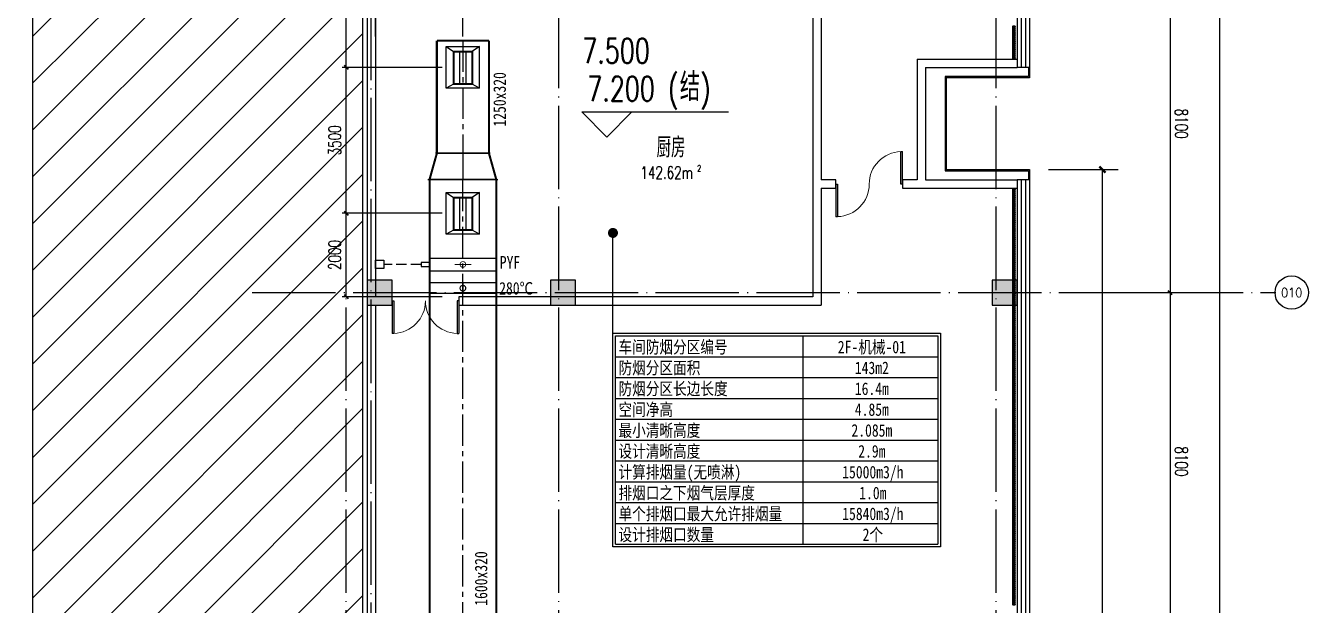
# Model space of a CAD drawing. Extents: x -555607 to 460190, y 498714 to 1664455.
# Drawn here: x -92148 to -61365, y 808120 to 822020 of the extents above; entities that cross this region are included whole.
import ezdxf
from ezdxf.enums import TextEntityAlignment as Align

# ---------------------------------------------------------------- set-up
doc = ezdxf.new("R2010")
doc.units = 0
doc.header["$LTSCALE"] = 1000
doc.header["$MEASUREMENT"] = 0
for name, pattern in [('CENTER2', [1.125, 0.75, -0.125, 0.125, -0.125]), ('DASH', [0.35, 0.25, -0.1]), ('DOTE', [2.42, 2, -0.2, 0.02, -0.2])]:
    doc.linetypes.add(name, pattern=pattern)
doc.layers.get('Defpoints').update_dxf_attribs({"color": 210})
for name, color, linetype in [('A-AXIS-D', 1, 'Continuous'), ('A-AXIS-DOTE', 14, 'DOTE'), ('A-AXIS-SYMB', 3, 'Continuous'), ('A-CURTAIN', 134, 'Continuous'), ('A-HATCH-2', 251, 'Continuous'), ('A-HRAIL', 250, 'Continuous'), ('A-WINDOW', 8, 'Continuous'), ('A-防火门窗', 8, 'Continuous'), ('AS-COLN', 6, 'Continuous'), ('AS-WALL', 40, 'Continuous'), ('CURTWALL', 4, 'Continuous'), ('DUCT-暖通风中心线', 5, 'CENTER2'), ('DUCT-暖通风法兰', 2, 'Continuous'), ('DUCT-暖通风管', 7, 'Continuous'), ('DUCT-暖通风管端线', 2, 'Continuous'), ('PUB_HATCH', 8, 'Continuous'), ('TH_DIM', 3, 'Continuous'), ('建-房间', 7, 'Continuous'), ('建-标高', 3, 'Continuous'), ('暖通', 7, 'Continuous')]:
    doc.layers.add(name, color=color, linetype=linetype)
doc.styles.add('-黑体', font='simhei.ttf', dxfattribs={"width": 0.8})
doc.styles.add('_TCH_AXIS', font='COMPLEX', dxfattribs={"bigfont": 'GBCBIG'})
doc.styles.add('_TCH_DIM_T3', font='SIMPLEX', dxfattribs={"width": 0.705882, "bigfont": 'GBCBIG'})
doc.styles.add('A-AREA', font='SIMPLEX', dxfattribs={"bigfont": 'GBCBIG'})
doc.styles.add('A-DIM_T3', font='SIMPLEX', dxfattribs={"width": 0.705882, "bigfont": 'GBCBIG'})
doc.styles.add('A-STANDARD', font='SIMPLEX', dxfattribs={"bigfont": 'GBCBIG'})
doc.styles.add('图框宋体', font='', dxfattribs={"width": 0.75})
doc.styles.get('图框宋体').set_extended_font_data('SimSun')
doc.dimstyles.new('_TCH_ARCH&&100', dxfattribs={"dimtxt": 297.5, "dimasz": 100, "dimexe": 100, "dimexo": 100, "dimgap": 126.25, "dimtad": 1, "dimdec": 0, "dimzin": 0, "dimdsep": 46, "dimtxsty": '_TCH_DIM_T3', "dimblk": 'ARCHTICK', "dimcen": 0.09, "dimclrt": 7, "dimazin": 2, "dimtfac": 1, "dimtdec": 0, "dimtix": 1, "dimtmove": 2, "dimatfit": 3, "dimfxl": 100, "dimtolj": 1, "dimtzin": 0, "dimarcsym": 0})
doc.dimstyles.new('_TCH_ARCH&&150', dxfattribs={"dimtxt": 446.25, "dimasz": 150, "dimexe": 375, "dimexo": 450, "dimgap": 150, "dimtad": 1, "dimdec": 0, "dimzin": 0, "dimdsep": 46, "dimtxsty": '_TCH_DIM_T3', "dimblk": 'ARCHTICK', "dimcen": 0.09, "dimclrt": 7, "dimazin": 2, "dimtfac": 1, "dimtdec": 0, "dimtix": 1, "dimtmove": 2, "dimatfit": 3, "dimfxl": 1, "dimtolj": 1, "dimtzin": 0, "dimarcsym": 0})
doc.dimstyles.new('A-DIM&&100', dxfattribs={"dimtxt": 297.5, "dimasz": 100, "dimexe": 100, "dimexo": 100, "dimgap": 126.25, "dimtad": 1, "dimdec": 0, "dimzin": 0, "dimdsep": 46, "dimtxsty": 'A-DIM_T3', "dimblk": 'ARCHTICK', "dimcen": 0.09, "dimclrt": 7, "dimazin": 2, "dimtfac": 1, "dimtdec": 0, "dimtix": 1, "dimtmove": 2, "dimatfit": 3, "dimfxl": 1, "dimtolj": 1, "dimtzin": 0, "dimarcsym": 0})

# ---------------------------------------------------------------- blocks, each defined once
blk = doc.blocks.new('_ArchTick')
at = {"color": 0, "linetype": 'ByBlock', "const_width": 0.4}
blk.add_lwpolyline([(-0.5, -0.5), (0.5, 0.5)], dxfattribs=at)
blk = doc.blocks.new('*D168')
at = {"layer": 'A-AXIS-D', "color": 0, "lineweight": -2, "transparency": 16777216}
for p, q in [((-65371, 832520), (-63395, 832520)), ((-63495, 832520), (-63495, 741120)), ((-65371, 741120), (-63395, 741120))]:
    blk.add_line(p, q, dxfattribs=at)
at = {"layer": 'Defpoints', "color": 0, "transparency": 16777216}
for p in [(-65471, 832520), (-65471, 741120), (-63495, 741120)]:
    blk.add_point(p, dxfattribs=at)
at = {"layer": 'A-AXIS-D', "color": 0, "lineweight": -2, "transparency": 16777216, "xscale": 100, "yscale": 100, "zscale": 100}
for p, rotation in [((-63495, 832520), 90), ((-63495, 741120), 270)]:
    blk.add_blockref('_ArchTick', p, dxfattribs=dict(at, rotation=rotation))
at = {"layer": 'A-AXIS-D', "color": 7, "transparency": 16777216, "insert": (-63220, 786820), "char_height": 297.5, "attachment_point": 5, "rotation": 270, "style": '_TCH_DIM_T3'}
blk.add_mtext('\\A1;91400', dxfattribs=at)
blk = doc.blocks.new('*D188')
at = {"layer": 'A-AXIS-D', "color": 0, "lineweight": -2, "transparency": 16777216}
for p, q in [((-65371, 823720), (-64584, 823720)), ((-64684, 823720), (-64684, 815620)), ((-65371, 815620), (-64584, 815620))]:
    blk.add_line(p, q, dxfattribs=at)
at = {"layer": 'Defpoints', "color": 0, "transparency": 16777216}
for p in [(-65471, 823720), (-65471, 815620), (-64684, 815620)]:
    blk.add_point(p, dxfattribs=at)
at = {"layer": 'A-AXIS-D', "color": 0, "lineweight": -2, "transparency": 16777216, "xscale": 100, "yscale": 100, "zscale": 100}
for p, rotation in [((-64684, 823720), 90), ((-64684, 815620), 270)]:
    blk.add_blockref('_ArchTick', p, dxfattribs=dict(at, rotation=rotation))
at = {"layer": 'A-AXIS-D', "color": 7, "transparency": 16777216, "insert": (-64409, 819670), "char_height": 297.5, "attachment_point": 5, "rotation": 270, "style": 'A-DIM_T3'}
blk.add_mtext('\\A1;8100', dxfattribs=at)
blk = doc.blocks.new('*D189')
at = {"layer": 'A-AXIS-D', "color": 0, "lineweight": -2, "transparency": 16777216}
for p, q in [((-65371, 815620), (-64584, 815620)), ((-64684, 815620), (-64684, 807520)), ((-65371, 807520), (-64584, 807520))]:
    blk.add_line(p, q, dxfattribs=at)
at = {"layer": 'Defpoints', "color": 0, "transparency": 16777216}
for p in [(-65471, 815620), (-65471, 807520), (-64684, 807520)]:
    blk.add_point(p, dxfattribs=at)
at = {"layer": 'A-AXIS-D', "color": 0, "lineweight": -2, "transparency": 16777216, "xscale": 100, "yscale": 100, "zscale": 100}
for p, rotation in [((-64684, 815620), 90), ((-64684, 807520), 270)]:
    blk.add_blockref('_ArchTick', p, dxfattribs=dict(at, rotation=rotation))
at = {"layer": 'A-AXIS-D', "color": 7, "transparency": 16777216, "insert": (-64409, 811570), "char_height": 297.5, "attachment_point": 5, "rotation": 270, "style": 'A-DIM_T3'}
blk.add_mtext('\\A1;8100', dxfattribs=at)
blk = doc.blocks.new('$DorLib2D$00000015')
for p, q in [((0.475, 0), (0.475, 0.4875)), ((0.475, 0.4875), (0.5, 0.4875)), ((0.5, 0), (0.5, 0.4875)), ((-0.5, 0), (-0.5, -0.4875)), ((-0.5, 0), (-0.475, 0)), ((-0.475, 0), (-0.475, -0.4875)), ((0.5, 0), (0.475, 0)), ((-0.475, -0.4875), (-0.5, -0.4875))]:
    blk.add_line(p, q)
at = {"lineweight": 13}
for centre, start, end in [((0.4875, 0), 91.46928, 180), ((-0.4875, 0), 271.46928, 0)]:
    blk.add_arc(centre, 0.4875, start, end, dxfattribs=at)
blk = doc.blocks.new('99平面图例外参$0$$LinePat$圆环')
for points in [[(0, 150), (300, 150)], [(0, 0), (300, 0)], [(0, -150), (300, -150)]]:
    blk.add_lwpolyline(points)
at = {"color": 0}
blk.add_circle((150, 0), 150, dxfattribs=at)
blk = doc.blocks.new('$DorLib2D$00000002')
for p, q in [((-0.5, 0), (-0.5, 0.4875)), ((-0.475, 0.4875), (-0.5, 0.4875)), ((-0.475, 0), (-0.475, 0.4875)), ((0.475, 0), (0.475, 0.4875)), ((0.475, 0.4875), (0.5, 0.4875)), ((0.5, 0), (0.5, 0.4875)), ((-0.5, 0), (-0.475, 0)), ((0.5, 0), (0.475, 0))]:
    blk.add_line(p, q)
at = {"lineweight": 13}
for centre, start, end in [((-0.4875, 0), 0, 88.53072), ((0.4875, 0), 91.46928, 180)]:
    blk.add_arc(centre, 0.4875, start, end, dxfattribs=at)
blk = doc.blocks.new('$风口$00000108')
for p, q in [((-250, 135), (-190, 75)), ((-250, -135), (-250, 135)), ((250, 135), (200, 75)), ((250, 135), (250, -135)), ((200, 25), (-190, 25)), ((-250, -135), (-190, -75)), ((200, -25), (-190, -25)), ((200, -75), (250, -135)), ((250, -135), (-250, -135))]:
    blk.add_line(p, q)
at = {"linetype": 'Continuous'}
blk.add_line((250, 135), (-250, 135), dxfattribs=at)
at = {"lineweight": 40}
for p, q in [((-190, 75), (200, 75)), ((-190, -75), (-190, 75)), ((200, 75), (200, -75)), ((-190, -75), (200, -75))]:
    blk.add_line(p, q, dxfattribs=at)
blk = doc.blocks.new('*D558')
at = {"layer": 'Defpoints', "color": 0, "transparency": 16777216}
for p in [(-81654, 822697), (-83754, 821660), (-81654, 821660)]:
    blk.add_point(p, dxfattribs=at)
at = {"layer": 'TH_DIM', "color": 0, "lineweight": -2, "transparency": 16777216}
for p, q in [((-83754, 821760), (-83754, 822797)), ((-83754, 822697), (-81654, 822697)), ((-81654, 821760), (-81654, 822797))]:
    blk.add_line(p, q, dxfattribs=at)
at = {"layer": 'TH_DIM', "color": 0, "lineweight": -2, "transparency": 16777216, "xscale": 100, "yscale": 100, "zscale": 100, "rotation": 180}
blk.add_blockref('_ArchTick', (-83754, 822697), dxfattribs=at)
at = {"layer": 'TH_DIM', "color": 0, "lineweight": -2, "transparency": 16777216, "xscale": 100, "yscale": 100, "zscale": 100}
blk.add_blockref('_ArchTick', (-81654, 822697), dxfattribs=at)
at = {"layer": 'TH_DIM', "color": 7, "transparency": 16777216, "insert": (-82704, 822972), "char_height": 297.5, "attachment_point": 5, "style": '_TCH_DIM_T3'}
blk.add_mtext('\\A1;2100', dxfattribs=at)
blk = doc.blocks.new('*D559')
at = {"layer": 'Defpoints', "color": 0, "transparency": 16777216}
for p in [(-84454, 821020), (-82054, 821020), (-82054, 817520)]:
    blk.add_point(p, dxfattribs=at)
at = {"layer": 'TH_DIM', "color": 0, "lineweight": -2, "transparency": 16777216}
for p, q in [((-82154, 821020), (-84554, 821020)), ((-84454, 817520), (-84454, 821020)), ((-82154, 817520), (-84554, 817520))]:
    blk.add_line(p, q, dxfattribs=at)
at = {"layer": 'TH_DIM', "color": 0, "lineweight": -2, "transparency": 16777216, "xscale": 100, "yscale": 100, "zscale": 100}
for p, rotation in [((-84454, 821020), 90), ((-84454, 817520), 270)]:
    blk.add_blockref('_ArchTick', p, dxfattribs=dict(at, rotation=rotation))
at = {"layer": 'TH_DIM', "color": 7, "transparency": 16777216, "insert": (-84729, 819270), "char_height": 297.5, "attachment_point": 5, "rotation": 90, "style": '_TCH_DIM_T3'}
blk.add_mtext('\\A1;3500', dxfattribs=at)
blk = doc.blocks.new('*D560')
at = {"layer": 'Defpoints', "color": 0, "transparency": 16777216}
for p in [(-84454, 817520), (-82054, 817520), (-82054, 815520)]:
    blk.add_point(p, dxfattribs=at)
at = {"layer": 'TH_DIM', "color": 0, "lineweight": -2, "transparency": 16777216}
for p, q in [((-82154, 817520), (-84554, 817520)), ((-84454, 815520), (-84454, 817520)), ((-82154, 815520), (-84554, 815520))]:
    blk.add_line(p, q, dxfattribs=at)
at = {"layer": 'TH_DIM', "color": 0, "lineweight": -2, "transparency": 16777216, "xscale": 100, "yscale": 100, "zscale": 100}
for p, rotation in [((-84454, 817520), 90), ((-84454, 815520), 270)]:
    blk.add_blockref('_ArchTick', p, dxfattribs=dict(at, rotation=rotation))
at = {"layer": 'TH_DIM', "color": 7, "transparency": 16777216, "insert": (-84729, 816520), "char_height": 297.5, "attachment_point": 5, "rotation": 90, "style": '_TCH_DIM_T3'}
blk.add_mtext('\\A1;2000', dxfattribs=at)
blk = doc.blocks.new('*D606')
at = {"layer": 'Defpoints', "color": 0, "transparency": 16777216}
for p in [(-68054, 818570), (-66307, 818570), (-68054, 741820)]:
    blk.add_point(p, dxfattribs=at)
at = {"layer": 'TH_DIM', "color": 0, "lineweight": -2, "transparency": 16777216}
for p, q in [((-67604, 818570), (-65932, 818570)), ((-66307, 741820), (-66307, 818570)), ((-67604, 741820), (-65932, 741820))]:
    blk.add_line(p, q, dxfattribs=at)
at = {"layer": 'TH_DIM', "color": 0, "lineweight": -2, "transparency": 16777216, "xscale": 150, "yscale": 150, "zscale": 150}
for p, rotation in [((-66307, 818570), 90), ((-66307, 741820), 270)]:
    blk.add_blockref('_ArchTick', p, dxfattribs=dict(at, rotation=rotation))
at = {"layer": 'TH_DIM', "color": 7, "transparency": 16777216, "insert": (-66755, 780195), "char_height": 446.25, "attachment_point": 5, "rotation": 90, "style": '图框宋体'}
blk.add_mtext('\\A1;本侧101轴至010轴储烟仓以下开窗(门)面积共计:9.6平方', dxfattribs=at)

msp = doc.modelspace()

# ---------------------------------------------------------------- hatches: boundary and pattern name
at = {"layer": 'A-HATCH-2'}
h = msp.add_hatch(dxfattribs=at)
h.set_pattern_fill('ANSI31', color=250, scale=500)
h.set_pattern_definition([(45, (0, 0), (-561.266, 561.266), [])])
h.paths.add_polyline_path([(-84054.2, 832520), (-91980, 832520), (-91980, 741120), (-84054.2, 741120)])
at = {"layer": 'A-WINDOW'}
h = msp.add_hatch(dxfattribs=at)
h.set_pattern_fill('ANSI31', color=256, scale=100)
h.set_pattern_definition([(45, (0, 0), (-112.253202, 112.253202), [])])
edge = h.paths.add_edge_path()
edge.add_line((-91980, 835400), (-91980, 787330))
edge.add_line((-91980, 787330), (-91812, 787268.9))
edge.add_line((-91812, 787268.9), (-92148, 787209.6))
edge.add_line((-92148, 787209.6), (-91980, 787150))
edge.add_line((-91980, 787150), (-91980, 739080))
at = {"layer": 'PUB_HATCH'}
for points in [[(-83954.2, 815320), (-83354.2, 815320), (-83354.2, 815920), (-83954.2, 815920)], [(-79554.2, 815320), (-78954.2, 815320), (-78954.2, 815920), (-79554.2, 815920)], [(-68954.2, 815320), (-68354.2, 815320), (-68354.2, 815920), (-68954.2, 815920)]]:
    msp.add_hatch(color=256, dxfattribs=at).paths.add_polyline_path(points)

# ---------------------------------------------------------------- linework, layer by layer
at = {"layer": 'A-AXIS-D'}
msp.add_circle((-61764.9, 815621.1), 400, dxfattribs=at)
at = {"layer": 'A-AXIS-DOTE', "color": 250}
for p, q in [((-84454.2, 735820), (-84454.2, 841426.4)), ((-79354.2, 735820), (-79354.2, 841482.3)), ((-68854.2, 735820), (-68854.2, 841482.3)), ((-83854.2, 736010), (-83854.2, 841220)), ((-86710, 815620), (-62146.4, 815620))]:
    msp.add_line(p, q, dxfattribs=at)
at = {"layer": 'A-AXIS-SYMB', "color": 250}
msp.add_lwpolyline([(-91980, 835400), (-91980, 787330), (-91812, 787268.9), (-92148, 787209.6), (-91980, 787150), (-91980, 739080)], dxfattribs=at)
at = {"layer": 'A-CURTAIN', "color": 8}
for points in [[(-68084.2, 821020), (-68084.2, 820800), (-70084.2, 820800), (-70084.2, 818540), (-68084.2, 818540), (-68084.2, 818320)], [(-68054.2, 821020), (-68054.2, 820770), (-70054.2, 820770), (-70054.2, 818570), (-68054.2, 818570), (-68054.2, 818320)]]:
    msp.add_lwpolyline(points, dxfattribs=at)
at = {"layer": 'A-HATCH-2', "color": 250}
msp.add_lwpolyline([(-84054.2, 832520), (-91980, 832520), (-91980, 741120), (-84054.2, 741120)], close=True, dxfattribs=at)
at = {"layer": 'AS-COLN', "color": 3}
for p, q in [((-83354.2, 815920), (-83954.2, 815920)), ((-83954.2, 815920), (-83954.2, 815320)), ((-83354.2, 815320), (-83354.2, 815920)), ((-78954.2, 815920), (-79554.2, 815920)), ((-79554.2, 815920), (-79554.2, 815320)), ((-78954.2, 815320), (-78954.2, 815920)), ((-68354.2, 815920), (-68954.2, 815920)), ((-68954.2, 815920), (-68954.2, 815320)), ((-68354.2, 815320), (-68354.2, 815920)), ((-83954.2, 815320), (-83354.2, 815320)), ((-79554.2, 815320), (-78954.2, 815320)), ((-68954.2, 815320), (-68354.2, 815320))]:
    msp.add_line(p, q, dxfattribs=at)
at = {"layer": 'AS-WALL'}
for p, q in [((-83954.2, 831620), (-83954.2, 815420)), ((-83754.2, 831620), (-83754.2, 815520)), ((-73054.2, 823820), (-73054.2, 818320)), ((-73254.2, 823620), (-73254.2, 818220)), ((-70754.2, 821220), (-70754.2, 818320)), ((-70754.2, 821220), (-68354.2, 821220)), ((-70554.2, 821020), (-70554.2, 818320)), ((-70554.2, 821020), (-68354.2, 821020)), ((-68354.2, 821220), (-68354.2, 821020)), ((-73254.2, 818220), (-73254.2, 815520)), ((-72704.2, 818320), (-73054.2, 818320)), ((-72704.2, 818120), (-72704.2, 818320)), ((-70754.2, 818320), (-71104.2, 818320)), ((-71104.2, 818320), (-71104.2, 818120)), ((-70554.2, 818320), (-68354.2, 818320)), ((-68354.2, 818320), (-68354.2, 818120)), ((-73054.2, 818120), (-73054.2, 815320)), ((-73054.2, 818120), (-72704.2, 818120)), ((-71104.2, 818120), (-70654.2, 818120)), ((-70654.2, 818120), (-68354.2, 818120)), ((-83354.2, 815520), (-83754.2, 815520)), ((-83354.2, 815320), (-83354.2, 815520)), ((-73254.2, 815520), (-81754.2, 815520)), ((-81754.2, 815520), (-81754.2, 815320)), ((-83954.2, 815420), (-83954.2, 792520)), ((-83754.2, 815320), (-83354.2, 815320)), ((-83754.2, 815320), (-83754.2, 792620)), ((-81754.2, 815320), (-73054.2, 815320))]:
    msp.add_line(p, q, dxfattribs=at)
at = {"layer": 'CURTWALL', "color": 8}
for p, q in [((-68354.2, 831820), (-68354.2, 821020)), ((-68254.2, 831820), (-68254.2, 821020)), ((-68154.2, 831820), (-68154.2, 821020)), ((-68054.2, 831820), (-68054.2, 821020)), ((-68054.2, 821020), (-68354.2, 821020)), ((-68354.2, 818320), (-68354.2, 783220)), ((-68054.2, 818320), (-68354.2, 818320)), ((-68254.2, 818320), (-68254.2, 783220)), ((-68154.2, 818320), (-68154.2, 783220)), ((-68054.2, 818320), (-68054.2, 783220))]:
    msp.add_line(p, q, dxfattribs=at)
at = {"layer": 'DUCT-暖通风中心线'}
for p, q in [((-81654.2, 821660), (-81654.2, 818960)), ((-81654.2, 818959.8), (-81654.2, 818334.8)), ((-81654.2, 801820.2), (-81654.2, 818334.6))]:
    msp.add_line(p, q, dxfattribs=at)
at = {"layer": 'DUCT-暖通风法兰'}
for p, q in [((-80999.2, 818959.9), (-82309.2, 818959.9)), ((-82494.2, 818334.7), (-80814.2, 818334.7))]:
    msp.add_line(p, q, dxfattribs=at)
at = {"layer": 'DUCT-暖通风管', "const_width": 50}
for points in [[(-82279.2, 821660), (-82279.2, 818960)], [(-81029.2, 821660), (-82279.2, 821660)], [(-81029.2, 818960), (-81029.2, 821660)], [(-82279.2, 818959.8), (-82454.2, 818334.8)], [(-81029.2, 818959.8), (-80854.2, 818334.8)], [(-82454.2, 818334.6), (-82454.2, 801820.2)], [(-80854.2, 801820.2), (-80854.2, 818334.6)]]:
    msp.add_lwpolyline(points, dxfattribs=at)
at = {"layer": 'DUCT-暖通风管端线'}
for p, q in [((-82279.2, 818960), (-81029.2, 818960)), ((-81029.2, 818959.8), (-82279.2, 818959.8)), ((-82454.2, 818334.8), (-80854.2, 818334.8)), ((-80854.2, 818334.6), (-82454.2, 818334.6))]:
    msp.add_line(p, q, dxfattribs=at)
at = {"layer": '建-标高', "color": 8}
for p, q in [((-78201.4, 819350), (-78801.4, 819950)), ((-78801.4, 819950), (-75281.4, 819950)), ((-78201.4, 819350), (-77601.4, 819950))]:
    msp.add_line(p, q, dxfattribs=at)
at = {"layer": '暖通', "color": 7}
for p, q in [((-78053.1, 814642.8), (-78053.1, 817049.7)), ((-82454.2, 816444.3), (-80854.2, 816444.3)), ((-82454.2, 816444.3), (-82454.2, 816144.3)), ((-82454.2, 816444.3), (-82454.2, 816144.3)), ((-82654.2, 816344.1), (-82654.2, 816244.5, 5000)), ((-82454.2, 816344.1), (-82654.2, 816344.1)), ((-82654.2, 816244.5), (-82454.2, 816244.5)), ((-82454.2, 816144.3), (-80854.2, 816144.3))]:
    msp.add_line(p, q, dxfattribs=at)
at = {"layer": '暖通', "color": 7, "linetype": 'DASH'}
msp.add_line((-82654.2, 816294.3, 2500), (-83554.2, 816294.3), dxfattribs=at)
at = {"layer": '暖通'}
for p, q in [((-80854.2, 815850), (-82454.2, 815850)), ((-80854.2, 815850), (-82454.2, 815850)), ((-80854.2, 815600), (-82454.2, 815600)), ((-80854.2, 815600), (-82454.2, 815600)), ((-73493.1, 814582.8), (-73493.1, 809582.8)), ((-77993.1, 814082.8), (-70252.8, 814082.8)), ((-77993.1, 813582.8), (-70252.8, 813582.8)), ((-77993.1, 813082.8), (-70252.8, 813082.8)), ((-77993.1, 812582.8), (-70252.8, 812582.8)), ((-77993.1, 812082.8), (-70252.8, 812082.8)), ((-77993.1, 811582.8), (-70252.8, 811582.8)), ((-77993.1, 811082.8), (-70252.8, 811082.8)), ((-77993.1, 810582.8), (-70252.8, 810582.8)), ((-77993.1, 810082.8), (-70252.8, 810082.8)), ((-77993.1, 809582.8), (-70252.8, 809582.8)), ((-77993.1, 809582.8), (-70252.8, 809582.8)), ((-77993.1, 809582.8), (-70252.8, 809582.8))]:
    msp.add_line(p, q, dxfattribs=at)
at = {"layer": '暖通', "color": 7, "const_width": 119.4}
msp.add_lwpolyline([(-78113.4, 817049.7, 1), (-77992.8, 817049.7, 1)], format="xyb", close=True, dxfattribs=at)
at = {"layer": '暖通', "color": 7}
msp.add_lwpolyline([(-83754.2, 816394.3), (-83554.2, 816394.3), (-83554.2, 816194.3), (-83754.2, 816194.3)], close=True, dxfattribs=at)
at = {"layer": '暖通'}
for points, const_width in [([(-81722.4, 816294.3, -1), (-81586, 816294.3, -1)], 20), ([(-81586, 815725, -1), (-81722.4, 815725, -1)], 30), ([(-81586, 815725, -1), (-81722.4, 815725, -1)], 30)]:
    msp.add_lwpolyline(points, format="xyb", close=True, dxfattribs=dict(at, const_width=const_width))
for points, const_width in [([(-81453.2, 816294.3), (-81855.2, 816294.3)], 20), ([(-81654.2, 815600), (-81654.2, 815850)], 30), ([(-81654.2, 815600), (-81654.2, 815850)], 30)]:
    msp.add_lwpolyline(points, dxfattribs=dict(at, const_width=const_width))
msp.add_lwpolyline([(-70192.8, 809522.8), (-78053.1, 809522.8), (-78053.1, 814642.8), (-70192.8, 814642.8)], close=True, dxfattribs=at)
msp.add_lwpolyline([(-77993.1, 809582.8), (-77993.1, 814582.8), (-70252.8, 814582.8), (-70252.8, 809582.8)], dxfattribs=at)

# ---------------------------------------------------------------- block references
at = {"layer": 'A-HRAIL', "color": 250}
for p, xscale, yscale, zscale, rotation in [((-68429.2, 821970), 0.1666666668562638, 0.1666666668562638, 0.1666666668562638, 89.99999999971725), ((-68429.2, 821920), 0.1666666668562638, 0.1666666668562638, 0.1666666668562638, 89.99999999971725), ((-68429.2, 821870), 0.1666666668562638, 0.1666666668562638, 0.1666666668562638, 89.99999999971725), ((-68429.2, 821820), 0.1666666668562638, 0.1666666668562638, 0.1666666668562638, 89.99999999971725), ((-68429.2, 821770), 0.1666666668562638, 0.1666666668562638, 0.1666666668562638, 89.99999999971725), ((-68429.2, 821720), 0.1666666668562638, 0.1666666668562638, 0.1666666668562638, 89.99999999971725), ((-68429.2, 821670), 0.1666666668562638, 0.1666666668562638, 0.1666666668562638, 89.99999999971725), ((-68429.2, 821620), 0.1666666668562638, 0.1666666668562638, 0.1666666668562638, 89.99999999971725), ((-68429.2, 821570), 0.1666666668562638, 0.1666666668562638, 0.1666666668562638, 89.99999999971725), ((-68429.2, 821520), 0.1666666668562638, 0.1666666668562638, 0.1666666668562638, 89.99999999971725), ((-68429.2, 821470), 0.1666666668562638, 0.1666666668562638, 0.1666666668562638, 89.99999999971725), ((-68429.2, 821420), 0.1666666668562638, 0.1666666668562638, 0.1666666668562638, 89.99999999971725), ((-68429.2, 821370), 0.1666666668562638, 0.1666666668562638, 0.1666666668562638, 89.99999999971725), ((-68429.2, 821320), 0.1666666668562638, 0.1666666668562638, 0.1666666668562638, 89.99999999971725), ((-68429.2, 821270), 0.1666666668562638, 0.1666666668562638, 0.1666666668562638, 89.99999999971725), ((-68429.2, 821220), 0.1666666668562638, 0.1666666668562638, 0.1666666668562638, 89.99999999971725), ((-68429.2, 818070), 0.1666666667404804, 0.1666666667404804, 0.1666666667404804, 89.99999999971723), ((-68429.2, 818020), 0.1666666667404804, 0.1666666667404804, 0.1666666667404804, 89.99999999971723), ((-68429.2, 817970), 0.1666666667404804, 0.1666666667404804, 0.1666666667404804, 89.99999999971723), ((-68429.2, 817920), 0.1666666667404804, 0.1666666667404804, 0.1666666667404804, 89.99999999971723), ((-68429.2, 817870), 0.1666666667404804, 0.1666666667404804, 0.1666666667404804, 89.99999999971723), ((-68429.2, 817820), 0.1666666667404804, 0.1666666667404804, 0.1666666667404804, 89.99999999971723), ((-68429.2, 817770), 0.1666666667404804, 0.1666666667404804, 0.1666666667404804, 89.99999999971723), ((-68429.2, 817720), 0.1666666667404804, 0.1666666667404804, 0.1666666667404804, 89.99999999971723), ((-68429.2, 817670), 0.1666666667404804, 0.1666666667404804, 0.1666666667404804, 89.99999999971723), ((-68429.2, 817620), 0.1666666667404804, 0.1666666667404804, 0.1666666667404804, 89.99999999971723), ((-68429.2, 817570), 0.1666666667404804, 0.1666666667404804, 0.1666666667404804, 89.99999999971723), ((-68429.2, 817520), 0.1666666667404804, 0.1666666667404804, 0.1666666667404804, 89.99999999971723), ((-68429.2, 817470), 0.1666666667404804, 0.1666666667404804, 0.1666666667404804, 89.99999999971723), ((-68429.2, 817420), 0.1666666667404804, 0.1666666667404804, 0.1666666667404804, 89.99999999971723), ((-68429.2, 817370), 0.1666666667404804, 0.1666666667404804, 0.1666666667404804, 89.99999999971723), ((-68429.2, 817320), 0.1666666667404804, 0.1666666667404804, 0.1666666667404804, 89.99999999971723), ((-68429.2, 817270), 0.1666666667404804, 0.1666666667404804, 0.1666666667404804, 89.99999999971723), ((-68429.2, 817220), 0.1666666667404804, 0.1666666667404804, 0.1666666667404804, 89.99999999971723), ((-68429.2, 817170), 0.1666666667404804, 0.1666666667404804, 0.1666666667404804, 89.99999999971723), ((-68429.2, 817120), 0.1666666667404804, 0.1666666667404804, 0.1666666667404804, 89.99999999971723), ((-68429.2, 817070), 0.1666666667404804, 0.1666666667404804, 0.1666666667404804, 89.99999999971723), ((-68429.2, 817020), 0.1666666667404804, 0.1666666667404804, 0.1666666667404804, 89.99999999971723), ((-68429.2, 816970), 0.1666666667404804, 0.1666666667404804, 0.1666666667404804, 89.99999999971723), ((-68429.2, 816920), 0.1666666667404804, 0.1666666667404804, 0.1666666667404804, 89.99999999971723), ((-68429.2, 816870), 0.1666666667404804, 0.1666666667404804, 0.1666666667404804, 89.99999999971723), ((-68429.2, 816820), 0.1666666667404804, 0.1666666667404804, 0.1666666667404804, 89.99999999971723), ((-68429.2, 816770), 0.1666666667404804, 0.1666666667404804, 0.1666666667404804, 89.99999999971723), ((-68429.2, 816720), 0.1666666667404804, 0.1666666667404804, 0.1666666667404804, 89.99999999971723), ((-68429.2, 816670), 0.1666666667404804, 0.1666666667404804, 0.1666666667404804, 89.99999999971723), ((-68429.2, 816620), 0.1666666667404804, 0.1666666667404804, 0.1666666667404804, 89.99999999971723), ((-68429.2, 816570), 0.1666666667404804, 0.1666666667404804, 0.1666666667404804, 89.99999999971723), ((-68429.2, 816520), 0.1666666667404804, 0.1666666667404804, 0.1666666667404804, 89.99999999971723), ((-68429.2, 816470), 0.1666666667404804, 0.1666666667404804, 0.1666666667404804, 89.99999999971723), ((-68429.2, 816420), 0.1666666667404804, 0.1666666667404804, 0.1666666667404804, 89.99999999971723), ((-68429.2, 816370), 0.1666666667404804, 0.1666666667404804, 0.1666666667404804, 89.99999999971723), ((-68429.2, 816320), 0.1666666667404804, 0.1666666667404804, 0.1666666667404804, 89.99999999971723), ((-68429.2, 816270), 0.1666666667404804, 0.1666666667404804, 0.1666666667404804, 89.99999999971723), ((-68429.2, 816220), 0.1666666667404804, 0.1666666667404804, 0.1666666667404804, 89.99999999971723), ((-68429.2, 816170), 0.1666666667404804, 0.1666666667404804, 0.1666666667404804, 89.99999999971723), ((-68429.2, 816120), 0.1666666667404804, 0.1666666667404804, 0.1666666667404804, 89.99999999971723), ((-68429.2, 816070), 0.1666666667404804, 0.1666666667404804, 0.1666666667404804, 89.99999999971723), ((-68429.2, 816020), 0.1666666667404804, 0.1666666667404804, 0.1666666667404804, 89.99999999971723), ((-68429.2, 815970), 0.1666666667404804, 0.1666666667404804, 0.1666666667404804, 89.99999999971723), ((-68429.2, 815920), 0.1666666667404804, 0.1666666667404804, 0.1666666667404804, 89.99999999971723), ((-68429.2, 815870), 0.1666666667404804, 0.1666666667404804, 0.1666666667404804, 89.99999999971723), ((-68429.2, 815820), 0.1666666667404804, 0.1666666667404804, 0.1666666667404804, 89.99999999971723), ((-68429.2, 815770), 0.1666666667404804, 0.1666666667404804, 0.1666666667404804, 89.99999999971723), ((-68429.2, 815720), 0.1666666667404804, 0.1666666667404804, 0.1666666667404804, 89.99999999971723), ((-68429.2, 815670), 0.1666666667404804, 0.1666666667404804, 0.1666666667404804, 89.99999999971723), ((-68429.2, 815620), 0.1666666667404804, 0.1666666667404804, 0.1666666667404804, 89.99999999971723), ((-68429.2, 815570), 0.1666666667404804, 0.1666666667404804, 0.1666666667404804, 89.99999999971723), ((-68429.2, 815520), 0.1666666667404804, 0.1666666667404804, 0.1666666667404804, 89.99999999971723), ((-68429.2, 815470), 0.1666666667404804, 0.1666666667404804, 0.1666666667404804, 89.99999999971723), ((-68429.2, 815420), 0.1666666667404804, 0.1666666667404804, 0.1666666667404804, 89.99999999971723), ((-68429.2, 815370), 0.1666666667404804, 0.1666666667404804, 0.1666666667404804, 89.99999999971723), ((-68429.2, 815320), 0.1666666667404804, 0.1666666667404804, 0.1666666667404804, 89.99999999971723), ((-68429.2, 815270), 0.1666666667404804, 0.1666666667404804, 0.1666666667404804, 89.99999999971723), ((-68429.2, 815220), 0.1666666667404804, 0.1666666667404804, 0.1666666667404804, 89.99999999971723), ((-68429.2, 815170), 0.1666666667404804, 0.1666666667404804, 0.1666666667404804, 89.99999999971723), ((-68429.2, 815120), 0.1666666667404804, 0.1666666667404804, 0.1666666667404804, 89.99999999971723), ((-68429.2, 815070), 0.1666666667404804, 0.1666666667404804, 0.1666666667404804, 89.99999999971723), ((-68429.2, 815020), 0.1666666667404804, 0.1666666667404804, 0.1666666667404804, 89.99999999971723), ((-68429.2, 814970), 0.1666666667404804, 0.1666666667404804, 0.1666666667404804, 89.99999999971723), ((-68429.2, 814920), 0.1666666667404804, 0.1666666667404804, 0.1666666667404804, 89.99999999971723), ((-68429.2, 814870), 0.1666666667404804, 0.1666666667404804, 0.1666666667404804, 89.99999999971723), ((-68429.2, 814820), 0.1666666667404804, 0.1666666667404804, 0.1666666667404804, 89.99999999971723), ((-68429.2, 814770), 0.1666666667404804, 0.1666666667404804, 0.1666666667404804, 89.99999999971723), ((-68429.2, 814720), 0.1666666667404804, 0.1666666667404804, 0.1666666667404804, 89.99999999971723), ((-68429.2, 814670), 0.1666666667404804, 0.1666666667404804, 0.1666666667404804, 89.99999999971723), ((-68429.2, 814620), 0.1666666667404804, 0.1666666667404804, 0.1666666667404804, 89.99999999971723), ((-68429.2, 814570), 0.1666666667404804, 0.1666666667404804, 0.1666666667404804, 89.99999999971723), ((-68429.2, 814520), 0.1666666667404804, 0.1666666667404804, 0.1666666667404804, 89.99999999971723), ((-68429.2, 814470), 0.1666666667404804, 0.1666666667404804, 0.1666666667404804, 89.99999999971723), ((-68429.2, 814420), 0.1666666667404804, 0.1666666667404804, 0.1666666667404804, 89.99999999971723), ((-68429.2, 814370), 0.1666666667404804, 0.1666666667404804, 0.1666666667404804, 89.99999999971723), ((-68429.2, 814320), 0.1666666667404804, 0.1666666667404804, 0.1666666667404804, 89.99999999971723), ((-68429.2, 814270), 0.1666666667404804, 0.1666666667404804, 0.1666666667404804, 89.99999999971723), ((-68429.2, 814220), 0.1666666667404804, 0.1666666667404804, 0.1666666667404804, 89.99999999971723), ((-68429.2, 814170), 0.1666666667404804, 0.1666666667404804, 0.1666666667404804, 89.99999999971723), ((-68429.2, 814120), 0.1666666667404804, 0.1666666667404804, 0.1666666667404804, 89.99999999971723), ((-68429.2, 814070), 0.1666666667404804, 0.1666666667404804, 0.1666666667404804, 89.99999999971723), ((-68429.2, 814020), 0.1666666667404804, 0.1666666667404804, 0.1666666667404804, 89.99999999971723), ((-68429.2, 813970), 0.1666666667404804, 0.1666666667404804, 0.1666666667404804, 89.99999999971723), ((-68429.2, 813920), 0.1666666667404804, 0.1666666667404804, 0.1666666667404804, 89.99999999971723), ((-68429.2, 813870), 0.1666666667404804, 0.1666666667404804, 0.1666666667404804, 89.99999999971723), ((-68429.2, 813820), 0.1666666667404804, 0.1666666667404804, 0.1666666667404804, 89.99999999971723), ((-68429.2, 813770), 0.1666666667404804, 0.1666666667404804, 0.1666666667404804, 89.99999999971723), ((-68429.2, 813720), 0.1666666667404804, 0.1666666667404804, 0.1666666667404804, 89.99999999971723), ((-68429.2, 813670), 0.1666666667404804, 0.1666666667404804, 0.1666666667404804, 89.99999999971723), ((-68429.2, 813620), 0.1666666667404804, 0.1666666667404804, 0.1666666667404804, 89.99999999971723), ((-68429.2, 813570), 0.1666666667404804, 0.1666666667404804, 0.1666666667404804, 89.99999999971723), ((-68429.2, 813520), 0.1666666667404804, 0.1666666667404804, 0.1666666667404804, 89.99999999971723), ((-68429.2, 813470), 0.1666666667404804, 0.1666666667404804, 0.1666666667404804, 89.99999999971723), ((-68429.2, 813420), 0.1666666667404804, 0.1666666667404804, 0.1666666667404804, 89.99999999971723), ((-68429.2, 813370), 0.1666666667404804, 0.1666666667404804, 0.1666666667404804, 89.99999999971723), ((-68429.2, 813320), 0.1666666667404804, 0.1666666667404804, 0.1666666667404804, 89.99999999971723), ((-68429.2, 813270), 0.1666666667404804, 0.1666666667404804, 0.1666666667404804, 89.99999999971723), ((-68429.2, 813220), 0.1666666667404804, 0.1666666667404804, 0.1666666667404804, 89.99999999971723), ((-68429.2, 813170), 0.1666666667404804, 0.1666666667404804, 0.1666666667404804, 89.99999999971723), ((-68429.2, 813120), 0.1666666667404804, 0.1666666667404804, 0.1666666667404804, 89.99999999971723), ((-68429.2, 813070), 0.1666666667404804, 0.1666666667404804, 0.1666666667404804, 89.99999999971723), ((-68429.2, 813020), 0.1666666667404804, 0.1666666667404804, 0.1666666667404804, 89.99999999971723), ((-68429.2, 812970), 0.1666666667404804, 0.1666666667404804, 0.1666666667404804, 89.99999999971723), ((-68429.2, 812920), 0.1666666667404804, 0.1666666667404804, 0.1666666667404804, 89.99999999971723), ((-68429.2, 812870), 0.1666666667404804, 0.1666666667404804, 0.1666666667404804, 89.99999999971723), ((-68429.2, 812820), 0.1666666667404804, 0.1666666667404804, 0.1666666667404804, 89.99999999971723), ((-68429.2, 812770), 0.1666666667404804, 0.1666666667404804, 0.1666666667404804, 89.99999999971723), ((-68429.2, 812720), 0.1666666667404804, 0.1666666667404804, 0.1666666667404804, 89.99999999971723), ((-68429.2, 812670), 0.1666666667404804, 0.1666666667404804, 0.1666666667404804, 89.99999999971723), ((-68429.2, 812620), 0.1666666667404804, 0.1666666667404804, 0.1666666667404804, 89.99999999971723), ((-68429.2, 812570), 0.1666666667404804, 0.1666666667404804, 0.1666666667404804, 89.99999999971723), ((-68429.2, 812520), 0.1666666667404804, 0.1666666667404804, 0.1666666667404804, 89.99999999971723), ((-68429.2, 812470), 0.1666666667404804, 0.1666666667404804, 0.1666666667404804, 89.99999999971723), ((-68429.2, 812420), 0.1666666667404804, 0.1666666667404804, 0.1666666667404804, 89.99999999971723), ((-68429.2, 812370), 0.1666666667404804, 0.1666666667404804, 0.1666666667404804, 89.99999999971723), ((-68429.2, 812320), 0.1666666667404804, 0.1666666667404804, 0.1666666667404804, 89.99999999971723), ((-68429.2, 812270), 0.1666666667404804, 0.1666666667404804, 0.1666666667404804, 89.99999999971723), ((-68429.2, 812220), 0.1666666667404804, 0.1666666667404804, 0.1666666667404804, 89.99999999971723), ((-68429.2, 812170), 0.1666666667404804, 0.1666666667404804, 0.1666666667404804, 89.99999999971723), ((-68429.2, 812120), 0.1666666667404804, 0.1666666667404804, 0.1666666667404804, 89.99999999971723), ((-68429.2, 812070), 0.1666666667404804, 0.1666666667404804, 0.1666666667404804, 89.99999999971723), ((-68429.2, 812020), 0.1666666667404804, 0.1666666667404804, 0.1666666667404804, 89.99999999971723), ((-68429.2, 811970), 0.1666666667404804, 0.1666666667404804, 0.1666666667404804, 89.99999999971723), ((-68429.2, 811920), 0.1666666667404804, 0.1666666667404804, 0.1666666667404804, 89.99999999971723), ((-68429.2, 811870), 0.1666666667404804, 0.1666666667404804, 0.1666666667404804, 89.99999999971723), ((-68429.2, 811820), 0.1666666667404804, 0.1666666667404804, 0.1666666667404804, 89.99999999971723), ((-68429.2, 811770), 0.1666666667404804, 0.1666666667404804, 0.1666666667404804, 89.99999999971723), ((-68429.2, 811720), 0.1666666667404804, 0.1666666667404804, 0.1666666667404804, 89.99999999971723), ((-68429.2, 811670), 0.1666666667404804, 0.1666666667404804, 0.1666666667404804, 89.99999999971723), ((-68429.2, 811620), 0.1666666667404804, 0.1666666667404804, 0.1666666667404804, 89.99999999971723), ((-68429.2, 811570), 0.1666666667404804, 0.1666666667404804, 0.1666666667404804, 89.99999999971723), ((-68429.2, 811520), 0.1666666667404804, 0.1666666667404804, 0.1666666667404804, 89.99999999971723), ((-68429.2, 811470), 0.1666666667404804, 0.1666666667404804, 0.1666666667404804, 89.99999999971723), ((-68429.2, 811420), 0.1666666667404804, 0.1666666667404804, 0.1666666667404804, 89.99999999971723), ((-68429.2, 811370), 0.1666666667404804, 0.1666666667404804, 0.1666666667404804, 89.99999999971723), ((-68429.2, 811320), 0.1666666667404804, 0.1666666667404804, 0.1666666667404804, 89.99999999971723), ((-68429.2, 811270), 0.1666666667404804, 0.1666666667404804, 0.1666666667404804, 89.99999999971723), ((-68429.2, 811220), 0.1666666667404804, 0.1666666667404804, 0.1666666667404804, 89.99999999971723), ((-68429.2, 811170), 0.1666666667404804, 0.1666666667404804, 0.1666666667404804, 89.99999999971723), ((-68429.2, 811120), 0.1666666667404804, 0.1666666667404804, 0.1666666667404804, 89.99999999971723), ((-68429.2, 811070), 0.1666666667404804, 0.1666666667404804, 0.1666666667404804, 89.99999999971723), ((-68429.2, 811020), 0.1666666667404804, 0.1666666667404804, 0.1666666667404804, 89.99999999971723), ((-68429.2, 810970), 0.1666666667404804, 0.1666666667404804, 0.1666666667404804, 89.99999999971723), ((-68429.2, 810920), 0.1666666667404804, 0.1666666667404804, 0.1666666667404804, 89.99999999971723), ((-68429.2, 810870), 0.1666666667404804, 0.1666666667404804, 0.1666666667404804, 89.99999999971723), ((-68429.2, 810820), 0.1666666667404804, 0.1666666667404804, 0.1666666667404804, 89.99999999971723), ((-68429.2, 810770), 0.1666666667404804, 0.1666666667404804, 0.1666666667404804, 89.99999999971723), ((-68429.2, 810720), 0.1666666667404804, 0.1666666667404804, 0.1666666667404804, 89.99999999971723), ((-68429.2, 810670), 0.1666666667404804, 0.1666666667404804, 0.1666666667404804, 89.99999999971723), ((-68429.2, 810620), 0.1666666667404804, 0.1666666667404804, 0.1666666667404804, 89.99999999971723), ((-68429.2, 810570), 0.1666666667404804, 0.1666666667404804, 0.1666666667404804, 89.99999999971723), ((-68429.2, 810520), 0.1666666667404804, 0.1666666667404804, 0.1666666667404804, 89.99999999971723), ((-68429.2, 810470), 0.1666666667404804, 0.1666666667404804, 0.1666666667404804, 89.99999999971723), ((-68429.2, 810420), 0.1666666667404804, 0.1666666667404804, 0.1666666667404804, 89.99999999971723), ((-68429.2, 810370), 0.1666666667404804, 0.1666666667404804, 0.1666666667404804, 89.99999999971723), ((-68429.2, 810320), 0.1666666667404804, 0.1666666667404804, 0.1666666667404804, 89.99999999971723), ((-68429.2, 810270), 0.1666666667404804, 0.1666666667404804, 0.1666666667404804, 89.99999999971723), ((-68429.2, 810220), 0.1666666667404804, 0.1666666667404804, 0.1666666667404804, 89.99999999971723), ((-68429.2, 810170), 0.1666666667404804, 0.1666666667404804, 0.1666666667404804, 89.99999999971723), ((-68429.2, 810120), 0.1666666667404804, 0.1666666667404804, 0.1666666667404804, 89.99999999971723), ((-68429.2, 810070), 0.1666666667404804, 0.1666666667404804, 0.1666666667404804, 89.99999999971723), ((-68429.2, 810020), 0.1666666667404804, 0.1666666667404804, 0.1666666667404804, 89.99999999971723), ((-68429.2, 809970), 0.1666666667404804, 0.1666666667404804, 0.1666666667404804, 89.99999999971723), ((-68429.2, 809920), 0.1666666667404804, 0.1666666667404804, 0.1666666667404804, 89.99999999971723), ((-68429.2, 809870), 0.1666666667404804, 0.1666666667404804, 0.1666666667404804, 89.99999999971723), ((-68429.2, 809820), 0.1666666667404804, 0.1666666667404804, 0.1666666667404804, 89.99999999971723), ((-68429.2, 809770), 0.1666666667404804, 0.1666666667404804, 0.1666666667404804, 89.99999999971723), ((-68429.2, 809720), 0.1666666667404804, 0.1666666667404804, 0.1666666667404804, 89.99999999971723), ((-68429.2, 809670), 0.1666666667404804, 0.1666666667404804, 0.1666666667404804, 89.99999999971723), ((-68429.2, 809620), 0.1666666667404804, 0.1666666667404804, 0.1666666667404804, 89.99999999971723), ((-68429.2, 809570), 0.1666666667404804, 0.1666666667404804, 0.1666666667404804, 89.99999999971723), ((-68429.2, 809520), 0.1666666667404804, 0.1666666667404804, 0.1666666667404804, 89.99999999971723), ((-68429.2, 809470), 0.1666666667404804, 0.1666666667404804, 0.1666666667404804, 89.99999999971723), ((-68429.2, 809420), 0.1666666667404804, 0.1666666667404804, 0.1666666667404804, 89.99999999971723), ((-68429.2, 809370), 0.1666666667404804, 0.1666666667404804, 0.1666666667404804, 89.99999999971723), ((-68429.2, 809320), 0.1666666667404804, 0.1666666667404804, 0.1666666667404804, 89.99999999971723), ((-68429.2, 809270), 0.1666666667404804, 0.1666666667404804, 0.1666666667404804, 89.99999999971723), ((-68429.2, 809220), 0.1666666667404804, 0.1666666667404804, 0.1666666667404804, 89.99999999971723), ((-68429.2, 809170), 0.1666666667404804, 0.1666666667404804, 0.1666666667404804, 89.99999999971723), ((-68429.2, 809120), 0.1666666667404804, 0.1666666667404804, 0.1666666667404804, 89.99999999971723), ((-68429.2, 809070), 0.1666666667404804, 0.1666666667404804, 0.1666666667404804, 89.99999999971723), ((-68429.2, 809020), 0.1666666667404804, 0.1666666667404804, 0.1666666667404804, 89.99999999971723), ((-68429.2, 808970), 0.1666666667404804, 0.1666666667404804, 0.1666666667404804, 89.99999999971723), ((-68429.2, 808920), 0.1666666667404804, 0.1666666667404804, 0.1666666667404804, 89.99999999971723), ((-68429.2, 808870), 0.1666666667404804, 0.1666666667404804, 0.1666666667404804, 89.99999999971723), ((-68429.2, 808820), 0.1666666667404804, 0.1666666667404804, 0.1666666667404804, 89.99999999971723), ((-68429.2, 808770), 0.1666666667404804, 0.1666666667404804, 0.1666666667404804, 89.99999999971723), ((-68429.2, 808720), 0.1666666667404804, 0.1666666667404804, 0.1666666667404804, 89.99999999971723), ((-68429.2, 808670), 0.1666666667404804, 0.1666666667404804, 0.1666666667404804, 89.99999999971723), ((-68429.2, 808620), 0.1666666667404804, 0.1666666667404804, 0.1666666667404804, 89.99999999971723), ((-68429.2, 808570), 0.1666666667404804, 0.1666666667404804, 0.1666666667404804, 89.99999999971723), ((-68429.2, 808520), 0.1666666667404804, 0.1666666667404804, 0.1666666667404804, 89.99999999971723), ((-68429.2, 808470), 0.1666666667404804, 0.1666666667404804, 0.1666666667404804, 89.99999999971723), ((-68429.2, 808420), 0.1666666667404804, 0.1666666667404804, 0.1666666667404804, 89.99999999971723), ((-68429.2, 808370), 0.1666666667404804, 0.1666666667404804, 0.1666666667404804, 89.99999999971723), ((-68429.2, 808320), 0.1666666667404804, 0.1666666667404804, 0.1666666667404804, 89.99999999971723), ((-68429.2, 808270), 0.1666666667404804, 0.1666666667404804, 0.1666666667404804, 89.99999999971723), ((-68429.2, 808220), 0.1666666667404804, 0.1666666667404804, 0.1666666667404804, 89.99999999971723), ((-68429.2, 808170), 0.1666666667404804, 0.1666666667404804, 0.1666666667404804, 89.99999999971723), ((-68429.2, 808120), 0.1666666667404804, 0.1666666667404804, 0.1666666667404804, 89.99999999971723)]:
    msp.add_blockref('99平面图例外参$0$$LinePat$圆环', p, dxfattribs=dict(at, xscale=xscale, yscale=yscale, zscale=zscale, rotation=rotation))
at = {"layer": 'A-WINDOW', "xscale": 1600, "yscale": 1600, "zscale": 200, "rotation": 9.783979145472342e-08}
msp.add_blockref('$DorLib2D$00000015', (-71904.2, 818220), dxfattribs=at)
at = {"layer": 'A-防火门窗', "color": 8, "xscale": 1600, "yscale": 1600, "zscale": 200, "rotation": 180.000000000567}
msp.add_blockref('$DorLib2D$00000002', (-82554.2, 815420), dxfattribs=at)
at = {"layer": '暖通', "color": 7, "xscale": 2, "yscale": 2.962962962962963, "rotation": 270}
for p in [(-81654.2, 821020), (-81654.2, 817520)]:
    msp.add_blockref('$风口$00000108', p, dxfattribs=at)

# ---------------------------------------------------------------- texts
at = {"layer": 'A-AXIS-D', "color": 7, "style": '_TCH_AXIS'}
msp.add_text('010', height=220.59, dxfattribs=at).set_placement((-62022.3, 815510.8), (-61507.5, 815510.8), align=Align.FIT)
at = {"layer": '建-房间', "color": 8, "style": 'A-AREA'}
msp.add_text('厨房', height=482.27, dxfattribs=at).set_placement((-77007.1, 818860))
at = {"layer": '建-房间', "color": 8, "style": 'A-AREA', "width": 0.705882}
for s, height, p in [('142.62m', 297.5, (-77395, 818348.1)), ('2', 148.8, (-76035, 818523.1))]:
    msp.add_text(s, height=height, dxfattribs=at).set_placement(p)
at = {"layer": '建-标高', "color": 8, "style": 'A-STANDARD', "width": 0.705882}
for s, p in [('7.500', (-78790, 821120)), ('7.200', (-78670, 820210)), ('(', (-76730, 820210)), (')', (-75958.5, 820210))]:
    msp.add_text(s, height=595, dxfattribs=at).set_placement(p)
at = {"layer": '建-标高', "color": 8, "style": 'A-STANDARD'}
msp.add_text('结', height=675.2, dxfattribs=at).set_placement((-76450, 820210))
at = {"layer": '暖通', "style": '-黑体', "width": 0.8}
for s, p in [('1250x320', (-80624.1, 819600)), ('1600x320', (-81070, 808110))]:
    msp.add_text(s, height=300, rotation=90, dxfattribs=at).set_placement(p)
for s, p in [('PYF', (-80769.2, 816195.8, 12500)), ('280℃', (-80783.7, 815572.1, 12500)), ('车间防烟分区编号', (-77920.5, 814164.6)), ('防烟分区面积', (-77920.5, 813664.6)), ('防烟分区长边长度', (-77920.5, 813164.6)), ('空间净高', (-77920.5, 812664.6)), ('最小清晰高度', (-77920.5, 812164.6)), ('设计清晰高度', (-77920.5, 811664.6)), ('计算排烟量(无喷淋)', (-77920.5, 811164.6)), ('排烟口之下烟气层厚度', (-77920.5, 810664.6)), ('单个排烟口最大允许排烟量', (-77920.5, 810164.6)), ('设计排烟口数量', (-77920.5, 809664.6))]:
    msp.add_text(s, height=300, dxfattribs=at).set_placement(p)
for s, p in [('2F-机械-01', (-71840.2, 814164.6)), ('143m2', (-71840.2, 813664.6)), ('16.4m', (-71840.2, 813164.6)), ('4.85m', (-71840.2, 812664.6)), ('2.085m', (-71840.2, 812164.6)), ('2.9m', (-71840.2, 811664.6)), ('15000m3/h', (-71816.5, 811164.6)), ('1.0m', (-71816.5, 810664.6)), ('15840m3/h', (-71816.5, 810164.6)), ('2个', (-71816.5, 809664.6))]:
    msp.add_text(s, height=300, dxfattribs=at).set_placement(p, align=Align.CENTER)

# ---------------------------------------------------------------- dimensions: what is measured, and where the dimension line sits
at = {"layer": 'A-AXIS-D'}
for base, p1, p2, text, dimstyle, picture, middle in [((-63494.5, 741120), (-65470.6, 832520), (-65470.6, 741120), '91400', '_TCH_ARCH&&100', '*D168', (-63219.5, 786820)), ((-64684.2, 815620), (-65470.6, 823720), (-65470.6, 815620), '8100', 'A-DIM&&100', '*D188', (-64409.2, 819670)), ((-64684.2, 807520), (-65470.6, 815620), (-65470.6, 807520), '8100', 'A-DIM&&100', '*D189', (-64409.2, 811570))]:
    dim = msp.add_linear_dim(base=base, p1=p1, p2=p2, angle=270, text=text, dimstyle=dimstyle, override={"dimgap": 0}, dxfattribs=at)
    dim.commit()
    dim.dimension.update_dxf_attribs({"geometry": picture, "text_midpoint": middle, "dimtype": 129, "text_rotation": 270})
at = {"layer": 'TH_DIM', "color": 7}
for p1, p2, distance, text, picture, middle in [((-83754.2, 821660), (-81654.2, 821660), 1036.5, '2100', '*D558', (-82704.2, 822971.5)), ((-82054.2, 817520), (-82054.2, 821020), 2400, '3500', '*D559', (-84729.2, 819270)), ((-82054.2, 815520), (-82054.2, 817520), 2400, '2000', '*D560', (-84729.2, 816520))]:
    dim = msp.add_aligned_dim(p1=p1, p2=p2, distance=distance, text=text, dimstyle='_TCH_ARCH&&100', dxfattribs=at)
    dim.commit()
    dim.dimension.update_dxf_attribs({"geometry": picture, "text_midpoint": middle})
dim = msp.add_aligned_dim(p1=(-68054.2, 741820), p2=(-68054.2, 818570), distance=-1746.8, text='本侧101轴至010轴储烟仓以下开窗(门)面积共计:9.6平方', dimstyle='_TCH_ARCH&&150', override={"dimtxsty": '图框宋体'}, dxfattribs=at)
dim.commit()
dim.dimension.update_dxf_attribs({"geometry": '*D606', "text_midpoint": (-66755.3, 780195)})

doc.saveas('drawing.dxf')
